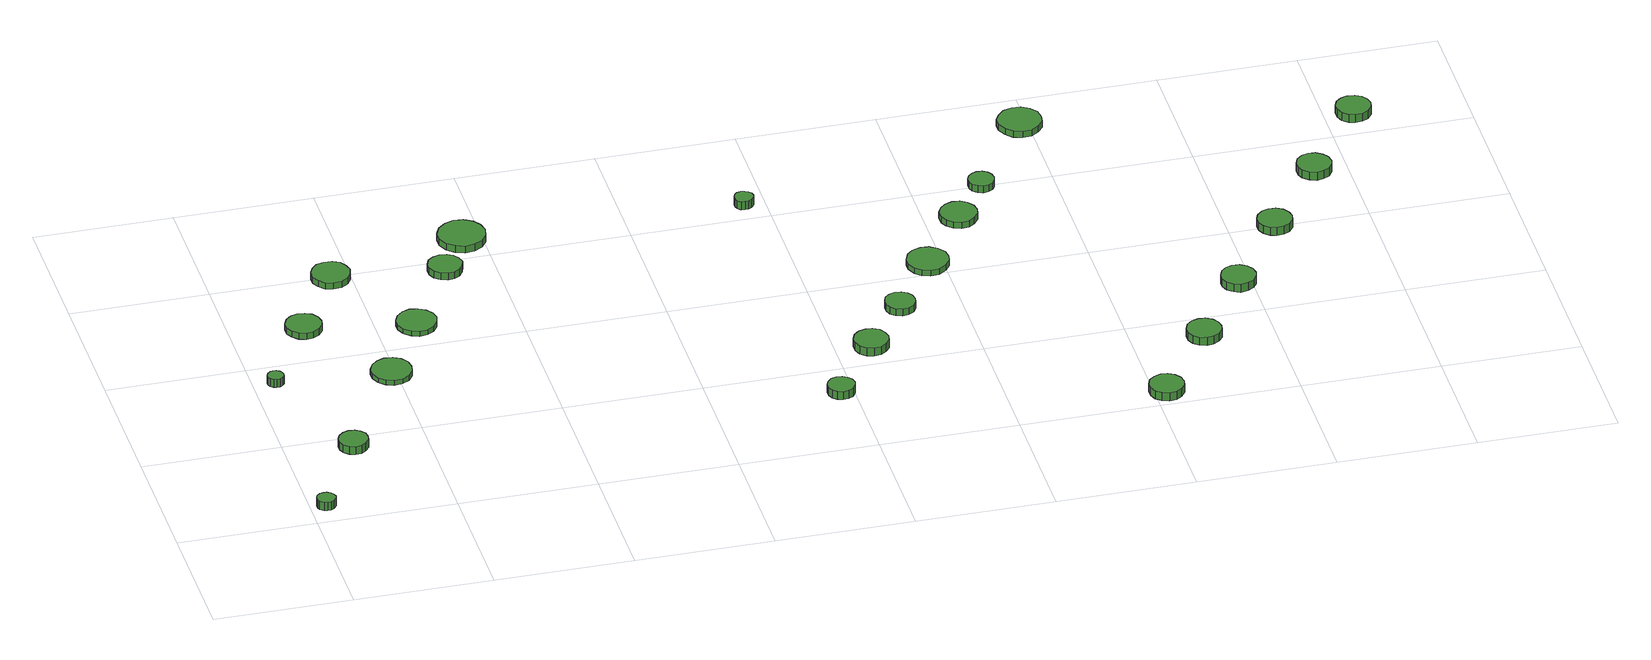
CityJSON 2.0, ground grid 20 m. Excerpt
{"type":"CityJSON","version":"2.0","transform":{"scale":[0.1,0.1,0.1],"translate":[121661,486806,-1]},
"CityObjects":{
"tree1":{"type":"SolitaryVegetationObject","attributes":{"function":"something"},"geometry":[{"type":"MultiSurface","lod":"1","boundaries":[[[0,1,2,3,4,5,6,7,8,9,10,11,12,13,14]],[[15,16,17,18,19,20,21,22,23,24,25,26,27,28,29]],[[0,29,28,1]],[[1,28,27,2]],[[2,27,26,3]],[[3,26,25,4]],[[4,25,24,5]],[[5,24,23,6]],[[6,23,22,7]],[[7,22,21,8]],[[8,21,20,9]],[[9,20,19,10]],[[10,19,18,11]],[[11,18,17,12]],[[12,17,16,13]],[[13,16,15,14]],[[14,15,29,0]]]}]},
"tree2":{"type":"SolitaryVegetationObject","attributes":{"function":"something"},"geometry":[{"type":"MultiSurface","lod":"1","boundaries":[[[30,31,32,33,34,35,36,37,38,39,40,41,42,43,44]],[[45,46,47,48,49,50,51,52,53,54,55,56,57,58,59]],[[30,59,58,31]],[[31,58,57,32]],[[32,57,56,33]],[[33,56,55,34]],[[34,55,54,35]],[[35,54,53,36]],[[36,53,52,37]],[[37,52,51,38]],[[38,51,50,39]],[[39,50,49,40]],[[40,49,48,41]],[[41,48,47,42]],[[42,47,46,43]],[[43,46,45,44]],[[44,45,59,30]]]}]},
"tree3":{"type":"SolitaryVegetationObject","attributes":{"function":"something"},"geometry":[{"type":"MultiSurface","lod":"1","boundaries":[[[60,61,62,63,64,65,66,67,68,69,70,71,72,73,74]],[[75,76,77,78,79,80,81,82,83,84,85,86,87,88,89]],[[60,89,88,61]],[[61,88,87,62]],[[62,87,86,63]],[[63,86,85,64]],[[64,85,84,65]],[[65,84,83,66]],[[66,83,82,67]],[[67,82,81,68]],[[68,81,80,69]],[[69,80,79,70]],[[70,79,78,71]],[[71,78,77,72]],[[72,77,76,73]],[[73,76,75,74]],[[74,75,89,60]]]}]},
"tree4":{"type":"SolitaryVegetationObject","attributes":{"function":"something"},"geometry":[{"type":"MultiSurface","lod":"1","boundaries":[[[90,91,92,93,94,95,96,97,98,99,100,101,102,103,104]],[[105,106,107,108,109,110,111,112,113,114,115,116,117,118,119]],[[90,119,118,91]],[[91,118,117,92]],[[92,117,116,93]],[[93,116,115,94]],[[94,115,114,95]],[[95,114,113,96]],[[96,113,112,97]],[[97,112,111,98]],[[98,111,110,99]],[[99,110,109,100]],[[100,109,108,101]],[[101,108,107,102]],[[102,107,106,103]],[[103,106,105,104]],[[104,105,119,90]]]}]},
"tree5":{"type":"SolitaryVegetationObject","attributes":{"function":"something"},"geometry":[{"type":"MultiSurface","lod":"1","boundaries":[[[120,121,122,123,124,125,126,127,128,129,130,131,132,133,134]],[[135,136,137,138,139,140,141,142,143,144,145,146,147,148,149]],[[120,149,148,121]],[[121,148,147,122]],[[122,147,146,123]],[[123,146,145,124]],[[124,145,144,125]],[[125,144,143,126]],[[126,143,142,127]],[[127,142,141,128]],[[128,141,140,129]],[[129,140,139,130]],[[130,139,138,131]],[[131,138,137,132]],[[132,137,136,133]],[[133,136,135,134]],[[134,135,149,120]]]}]},
"tree6":{"type":"SolitaryVegetationObject","attributes":{"function":"something"},"geometry":[{"type":"MultiSurface","lod":"1","boundaries":[[[150,151,152,153,154,155,156,157,158,159,160,161,162,163,164]],[[165,166,167,168,169,170,171,172,173,174,175,176,177,178,179]],[[150,179,178,151]],[[151,178,177,152]],[[152,177,176,153]],[[153,176,175,154]],[[154,175,174,155]],[[155,174,173,156]],[[156,173,172,157]],[[157,172,171,158]],[[158,171,170,159]],[[159,170,169,160]],[[160,169,168,161]],[[161,168,167,162]],[[162,167,166,163]],[[163,166,165,164]],[[164,165,179,150]]]}]},
"tree7":{"type":"SolitaryVegetationObject","attributes":{"function":"something"},"geometry":[{"type":"MultiSurface","lod":"1","boundaries":[[[180,181,182,183,184,185,186,187,188,189,190,191,192,193,194]],[[195,196,197,198,199,200,201,202,203,204,205,206,207,208,209]],[[180,209,208,181]],[[181,208,207,182]],[[182,207,206,183]],[[183,206,205,184]],[[184,205,204,185]],[[185,204,203,186]],[[186,203,202,187]],[[187,202,201,188]],[[188,201,200,189]],[[189,200,199,190]],[[190,199,198,191]],[[191,198,197,192]],[[192,197,196,193]],[[193,196,195,194]],[[194,195,209,180]]]}]},
"tree8":{"type":"SolitaryVegetationObject","attributes":{"function":"something"},"geometry":[{"type":"MultiSurface","lod":"1","boundaries":[[[210,211,212,213,214,215,216,217,218,219,220,221,222,223,224]],[[225,226,227,228,229,230,231,232,233,234,235,236,237,238,239]],[[210,239,238,211]],[[211,238,237,212]],[[212,237,236,213]],[[213,236,235,214]],[[214,235,234,215]],[[215,234,233,216]],[[216,233,232,217]],[[217,232,231,218]],[[218,231,230,219]],[[219,230,229,220]],[[220,229,228,221]],[[221,228,227,222]],[[222,227,226,223]],[[223,226,225,224]],[[224,225,239,210]]]}]},
"tree9":{"type":"SolitaryVegetationObject","attributes":{"function":"something"},"geometry":[{"type":"MultiSurface","lod":"1","boundaries":[[[240,241,242,243,244,245,246,247,248,249,250,251,252,253,254]],[[255,256,257,258,259,260,261,262,263,264,265,266,267,268,269]],[[240,269,268,241]],[[241,268,267,242]],[[242,267,266,243]],[[243,266,265,244]],[[244,265,264,245]],[[245,264,263,246]],[[246,263,262,247]],[[247,262,261,248]],[[248,261,260,249]],[[249,260,259,250]],[[250,259,258,251]],[[251,258,257,252]],[[252,257,256,253]],[[253,256,255,254]],[[254,255,269,240]]]}]},
"tree10":{"type":"SolitaryVegetationObject","attributes":{"function":"something"},"geometry":[{"type":"MultiSurface","lod":"1","boundaries":[[[270,271,272,273,274,275,276,277,278,279,280,281,282,283,284]],[[285,286,287,288,289,290,291,292,293,294,295,296,297,298,299]],[[270,299,298,271]],[[271,298,297,272]],[[272,297,296,273]],[[273,296,295,274]],[[274,295,294,275]],[[275,294,293,276]],[[276,293,292,277]],[[277,292,291,278]],[[278,291,290,279]],[[279,290,289,280]],[[280,289,288,281]],[[281,288,287,282]],[[282,287,286,283]],[[283,286,285,284]],[[284,285,299,270]]]}]},
"tree11":{"type":"SolitaryVegetationObject","attributes":{"function":"something"},"geometry":[{"type":"MultiSurface","lod":"1","boundaries":[[[300,301,302,303,304,305,306,307,308,309,310,311,312,313,314]],[[315,316,317,318,319,320,321,322,323,324,325,326,327,328,329]],[[300,329,328,301]],[[301,328,327,302]],[[302,327,326,303]],[[303,326,325,304]],[[304,325,324,305]],[[305,324,323,306]],[[306,323,322,307]],[[307,322,321,308]],[[308,321,320,309]],[[309,320,319,310]],[[310,319,318,311]],[[311,318,317,312]],[[312,317,316,313]],[[313,316,315,314]],[[314,315,329,300]]]}]},
"tree12":{"type":"SolitaryVegetationObject","attributes":{"function":"something"},"geometry":[{"type":"MultiSurface","lod":"1","boundaries":[[[330,331,332,333,334,335,336,337,338,339,340,341,342,343,344]],[[345,346,347,348,349,350,351,352,353,354,355,356,357,358,359]],[[330,359,358,331]],[[331,358,357,332]],[[332,357,356,333]],[[333,356,355,334]],[[334,355,354,335]],[[335,354,353,336]],[[336,353,352,337]],[[337,352,351,338]],[[338,351,350,339]],[[339,350,349,340]],[[340,349,348,341]],[[341,348,347,342]],[[342,347,346,343]],[[343,346,345,344]],[[344,345,359,330]]]}]},
"tree13":{"type":"SolitaryVegetationObject","attributes":{"function":"something"},"geometry":[{"type":"MultiSurface","lod":"1","boundaries":[[[360,361,362,363,364,365,366,367,368,369,370,371,372,373,374]],[[375,376,377,378,379,380,381,382,383,384,385,386,387,388,389]],[[360,389,388,361]],[[361,388,387,362]],[[362,387,386,363]],[[363,386,385,364]],[[364,385,384,365]],[[365,384,383,366]],[[366,383,382,367]],[[367,382,381,368]],[[368,381,380,369]],[[369,380,379,370]],[[370,379,378,371]],[[371,378,377,372]],[[372,377,376,373]],[[373,376,375,374]],[[374,375,389,360]]]}]},
"tree14":{"type":"SolitaryVegetationObject","attributes":{"function":"something"},"geometry":[{"type":"MultiSurface","lod":"1","boundaries":[[[390,391,392,393,394,395,396,397,398,399,400,401,402,403,404]],[[405,406,407,408,409,410,411,412,413,414,415,416,417,418,419]],[[390,419,418,391]],[[391,418,417,392]],[[392,417,416,393]],[[393,416,415,394]],[[394,415,414,395]],[[395,414,413,396]],[[396,413,412,397]],[[397,412,411,398]],[[398,411,410,399]],[[399,410,409,400]],[[400,409,408,401]],[[401,408,407,402]],[[402,407,406,403]],[[403,406,405,404]],[[404,405,419,390]]]}]},
"tree15":{"type":"SolitaryVegetationObject","attributes":{"function":"something"},"geometry":[{"type":"MultiSurface","lod":"1","boundaries":[[[420,421,422,423,424,425,426,427,428,429,430,431,432,433,434]],[[435,436,437,438,439,440,441,442,443,444,445,446,447,448,449]],[[420,449,448,421]],[[421,448,447,422]],[[422,447,446,423]],[[423,446,445,424]],[[424,445,444,425]],[[425,444,443,426]],[[426,443,442,427]],[[427,442,441,428]],[[428,441,440,429]],[[429,440,439,430]],[[430,439,438,431]],[[431,438,437,432]],[[432,437,436,433]],[[433,436,435,434]],[[434,435,449,420]]]}]},
"tree16":{"type":"SolitaryVegetationObject","attributes":{"function":"something"},"geometry":[{"type":"MultiSurface","lod":"1","boundaries":[[[450,451,452,453,454,455,456,457,458,459,460,461,462,463,464]],[[465,466,467,468,469,470,471,472,473,474,475,476,477,478,479]],[[450,479,478,451]],[[451,478,477,452]],[[452,477,476,453]],[[453,476,475,454]],[[454,475,474,455]],[[455,474,473,456]],[[456,473,472,457]],[[457,472,471,458]],[[458,471,470,459]],[[459,470,469,460]],[[460,469,468,461]],[[461,468,467,462]],[[462,467,466,463]],[[463,466,465,464]],[[464,465,479,450]]]}]},
"tree17":{"type":"SolitaryVegetationObject","attributes":{"function":"something"},"geometry":[{"type":"MultiSurface","lod":"1","boundaries":[[[480,481,482,483,484,485,486,487,488,489,490,491,492,493,494]],[[495,496,497,498,499,500,501,502,503,504,505,506,507,508,509]],[[480,509,508,481]],[[481,508,507,482]],[[482,507,506,483]],[[483,506,505,484]],[[484,505,504,485]],[[485,504,503,486]],[[486,503,502,487]],[[487,502,501,488]],[[488,501,500,489]],[[489,500,499,490]],[[490,499,498,491]],[[491,498,497,492]],[[492,497,496,493]],[[493,496,495,494]],[[494,495,509,480]]]}]},
"tree18":{"type":"SolitaryVegetationObject","attributes":{"function":"something"},"geometry":[{"type":"MultiSurface","lod":"1","boundaries":[[[510,511,512,513,514,515,516,517,518,519,520,521,522,523,524]],[[525,526,527,528,529,530,531,532,533,534,535,536,537,538,539]],[[510,539,538,511]],[[511,538,537,512]],[[512,537,536,513]],[[513,536,535,514]],[[514,535,534,515]],[[515,534,533,516]],[[516,533,532,517]],[[517,532,531,518]],[[518,531,530,519]],[[519,530,529,520]],[[520,529,528,521]],[[521,528,527,522]],[[522,527,526,523]],[[523,526,525,524]],[[524,525,539,510]]]}]},
"tree19":{"type":"SolitaryVegetationObject","attributes":{"function":"something"},"geometry":[{"type":"MultiSurface","lod":"1","boundaries":[[[540,541,542,543,544,545,546,547,548,549,550,551,552,553,554]],[[555,556,557,558,559,560,561,562,563,564,565,566,567,568,569]],[[540,569,568,541]],[[541,568,567,542]],[[542,567,566,543]],[[543,566,565,544]],[[544,565,564,545]],[[545,564,563,546]],[[546,563,562,547]],[[547,562,561,548]],[[548,561,560,549]],[[549,560,559,550]],[[550,559,558,551]],[[551,558,557,552]],[[552,557,556,553]],[[553,556,555,554]],[[554,555,569,540]]]}]},
"tree20":{"type":"SolitaryVegetationObject","attributes":{"function":"something"},"geometry":[{"type":"MultiSurface","lod":"1","boundaries":[[[570,571,572,573,574,575,576,577,578,579,580,581,582,583,584]],[[585,586,587,588,589,590,591,592,593,594,595,596,597,598,599]],[[570,599,598,571]],[[571,598,597,572]],[[572,597,596,573]],[[573,596,595,574]],[[574,595,594,575]],[[575,594,593,576]],[[576,593,592,577]],[[577,592,591,578]],[[578,591,590,579]],[[579,590,589,580]],[[580,589,588,581]],[[581,588,587,582]],[[582,587,586,583]],[[583,586,585,584]],[[584,585,599,570]]]}]},
"tree21":{"type":"SolitaryVegetationObject","attributes":{"function":"something"},"geometry":[{"type":"MultiSurface","lod":"1","boundaries":[[[600,601,602,603,604,605,606,607,608,609,610,611,612,613,614]],[[615,616,617,618,619,620,621,622,623,624,625,626,627,628,629]],[[600,629,628,601]],[[601,628,627,602]],[[602,627,626,603]],[[603,626,625,604]],[[604,625,624,605]],[[605,624,623,606]],[[606,623,622,607]],[[607,622,621,608]],[[608,621,620,609]],[[609,620,619,610]],[[610,619,618,611]],[[611,618,617,612]],[[612,617,616,613]],[[613,616,615,614]],[[614,615,629,600]]]}]},
"tree22":{"type":"SolitaryVegetationObject","attributes":{"function":"something"},"geometry":[{"type":"MultiSurface","lod":"1","boundaries":[[[630,631,632,633,634,635,636,637,638,639,640,641,642,643,644]],[[645,646,647,648,649,650,651,652,653,654,655,656,657,658,659]],[[630,659,658,631]],[[631,658,657,632]],[[632,657,656,633]],[[633,656,655,634]],[[634,655,654,635]],[[635,654,653,636]],[[636,653,652,637]],[[637,652,651,638]],[[638,651,650,639]],[[639,650,649,640]],[[640,649,648,641]],[[641,648,647,642]],[[642,647,646,643]],[[643,646,645,644]],[[644,645,659,630]]]}]},
"tree23":{"type":"SolitaryVegetationObject","attributes":{"function":"something"},"geometry":[{"type":"MultiSurface","lod":"1","boundaries":[[[660,661,662,663,664,665,666,667,668,669,670,671,672,673,674]],[[675,676,677,678,679,680,681,682,683,684,685,686,687,688,689]],[[660,689,688,661]],[[661,688,687,662]],[[662,687,686,663]],[[663,686,685,664]],[[664,685,684,665]],[[665,684,683,666]],[[666,683,682,667]],[[667,682,681,668]],[[668,681,680,669]],[[669,680,679,670]],[[670,679,678,671]],[[671,678,677,672]],[[672,677,676,673]],[[673,676,675,674]],[[674,675,689,660]]]}]}
},
"vertices":[
[35,34,24],[34,39,24],[30,44,24],[25,47,24],[20,47,24],[15,46,24],[10,42,24],[8,37,24],[8,31,24],[10,26,24],[15,22,24],[20,21,24],[25,21,24],[30,24,24],[34,29,24],[34,29,11],[30,24,11],[25,21,11],[20,21,11],[15,22,11],[10,26,11],[8,31,11],[8,37,11],[10,42,11],[15,46,11],[20,47,11],[25,47,11],[30,44,11],[34,39,11],[35,34,11],
[44,358,20],[43,362,20],[40,366,20],[36,369,20],[31,369,20],[27,368,20],[23,364,20],[21,360,20],[21,355,20],[23,351,20],[27,348,20],[31,346,20],[36,347,20],[40,349,20],[43,353,20],[43,353,7],[40,349,7],[36,347,7],[31,346,7],[27,348,7],[23,351,7],[21,355,7],[21,360,7],[23,364,7],[27,368,7],[31,369,7],[36,369,7],[40,366,7],[43,362,7],[44,358,7],
[115,168,25],[114,177,25],[108,184,25],[101,188,25],[92,189,25],[84,186,25],[77,180,25],[74,173,25],[74,164,25],[77,156,25],[84,150,25],[92,147,25],[101,148,25],[108,153,25],[114,160,25],[114,160,12],[108,153,12],[101,148,12],[92,147,12],[84,150,12],[77,156,12],[74,164,12],[74,173,12],[77,180,12],[84,186,12],[92,189,12],[101,188,12],[108,184,12],[114,177,12],[115,168,12],
[129,480,17],[127,490,17],[121,499,17],[111,504,17],[101,505,17],[91,502,17],[83,495,17],[78,485,17],[78,474,17],[83,465,17],[91,457,17],[101,454,17],[111,455,17],[121,461,17],[127,469,17],[127,469,7],[121,461,7],[111,455,7],[101,454,7],[91,457,7],[83,465,7],[78,474,7],[78,485,7],[83,495,7],[91,502,7],[101,505,7],[111,504,7],[121,499,7],[127,490,7],[129,480,7],
[221,339,16],[219,351,16],[212,361,16],[201,367,16],[189,368,16],[178,364,16],[169,356,16],[164,345,16],[164,333,16],[169,322,16],[178,314,16],[189,310,16],[201,311,16],[212,317,16],[219,327,16],[219,327,8],[212,317,8],[201,311,8],[189,310,8],[178,314,8],[169,322,8],[164,333,8],[164,345,8],[169,356,8],[178,364,8],[189,368,8],[201,367,8],[212,361,8],[219,351,8],[221,339,8],
[200,597,16],[197,608,16],[191,618,16],[181,623,16],[169,624,16],[158,621,16],[150,613,16],[145,603,16],[145,591,16],[150,581,16],[158,573,16],[169,570,16],[181,571,16],[191,577,16],[197,586,16],[197,586,6],[191,577,6],[181,571,6],[169,570,6],[158,573,6],[150,581,6],[145,591,6],[145,603,6],[150,613,6],[158,621,6],[169,624,6],[181,623,6],[191,618,6],[197,608,6],[200,597,6],
[286,452,15],[283,464,15],[276,473,15],[266,479,15],[254,481,15],[243,477,15],[234,469,15],[229,458,15],[229,446,15],[234,435,15],[243,427,15],[254,423,15],[266,424,15],[276,430,15],[283,440,15],[283,440,7],[276,430,7],[266,424,7],[254,423,7],[243,427,7],[234,435,7],[229,446,7],[229,458,7],[234,469,7],[243,477,7],[254,481,7],[266,479,7],[276,473,7],[283,464,7],[286,452,7],
[355,577,17],[352,587,17],[346,595,17],[338,600,17],[328,601,17],[318,598,17],[310,592,17],[306,582,17],[306,572,17],[310,563,17],[318,556,17],[328,553,17],[338,554,17],[346,559,17],[352,567,17],[352,567,6],[346,559,6],[338,554,6],[328,553,6],[318,556,6],[310,563,6],[306,572,6],[306,582,6],[310,592,6],[318,598,6],[328,601,6],[338,600,6],[346,595,6],[352,587,6],[355,577,6],
[405,647,17],[402,661,17],[394,672,17],[382,679,17],[368,681,17],[355,676,17],[344,667,17],[338,654,17],[338,640,17],[344,627,17],[355,618,17],[368,613,17],[382,615,17],[394,622,17],[402,633,17],[402,633,6],[394,622,6],[382,615,6],[368,613,6],[355,618,6],[344,627,6],[338,640,6],[338,654,6],[344,667,6],[355,676,6],[368,681,6],[382,679,6],[394,672,6],[402,661,6],[405,647,6],
[798,127,30],[796,135,30],[791,141,30],[784,145,30],[776,146,30],[768,144,30],[762,138,30],[759,131,30],[759,123,30],[762,115,30],[768,110,30],[776,107,30],[784,108,30],[791,112,30],[796,119,30],[796,119,17],[791,112,17],[784,108,17],[776,107,17],[768,110,17],[762,115,17],[759,123,17],[759,131,17],[762,138,17],[768,144,17],[776,146,17],[784,145,17],[791,141,17],[796,135,17],[798,127,17],
[875,242,21],[873,252,21],[867,261,21],[858,266,21],[848,267,21],[838,264,21],[830,257,21],[826,247,21],[826,237,21],[830,227,21],[838,220,21],[848,217,21],[858,218,21],[867,224,21],[873,232,21],[873,232,8],[867,224,8],[858,218,8],[848,217,8],[838,220,8],[830,227,8],[826,237,8],[826,247,8],[830,257,8],[838,264,8],[848,267,8],[858,266,8],[867,261,8],[873,252,8],[875,242,8],
[783,632,22],[782,638,22],[778,642,22],[773,645,22],[768,646,22],[762,644,22],[758,640,22],[756,635,22],[756,629,22],[758,624,22],[762,620,22],[768,619,22],[773,619,22],[778,622,22],[782,627,22],[782,627,9],[778,622,9],[773,619,9],[768,619,9],[762,620,9],[758,624,9],[756,629,9],[756,635,9],[758,640,9],[762,644,9],[768,646,9],[773,645,9],[778,642,9],[782,638,9],[783,632,9],
[936,331,17],[934,340,17],[929,347,17],[921,352,17],[912,353,17],[903,350,17],[896,344,17],[893,335,17],[893,326,17],[896,318,17],[903,312,17],[912,309,17],[921,310,17],[929,314,17],[934,322,17],[934,322,6],[929,314,6],[921,310,6],[912,309,6],[903,312,6],[896,318,6],[893,326,6],[893,335,6],[896,344,6],[903,350,6],[912,353,6],[921,352,6],[929,347,6],[934,340,6],[936,331,6],
[1008,427,15],[1006,439,15],[998,449,15],[987,456,15],[975,457,15],[963,453,15],[954,445,15],[949,433,15],[949,421,15],[954,409,15],[963,401,15],[975,397,15],[987,398,15],[998,405,15],[1006,415,15],[1006,415,6],[998,405,6],[987,398,6],[975,397,6],[963,401,6],[954,409,6],[949,421,6],[949,433,6],[954,445,6],[963,453,6],[975,457,6],[987,456,6],[998,449,6],[1006,439,6],[1008,427,6],
[1075,530,16],[1073,541,16],[1066,550,16],[1057,556,16],[1046,557,16],[1035,553,16],[1027,546,16],[1022,536,16],[1022,524,16],[1027,514,16],[1035,507,16],[1046,503,16],[1057,504,16],[1066,510,16],[1073,519,16],[1073,519,6],[1066,510,6],[1057,504,6],[1046,503,6],[1035,507,6],[1027,514,6],[1022,524,6],[1022,536,6],[1027,546,6],[1035,553,6],[1046,557,6],[1057,556,6],[1066,550,6],[1073,541,6],[1075,530,6],
[1240,26,24],[1238,36,24],[1232,44,24],[1223,50,24],[1213,51,24],[1203,47,24],[1195,41,24],[1191,31,24],[1191,21,24],[1195,11,24],[1203,5,24],[1213,1,24],[1223,2,24],[1232,8,24],[1238,16,24],[1238,16,11],[1232,8,11],[1223,2,11],[1213,1,11],[1203,5,11],[1195,11,11],[1191,21,11],[1191,31,11],[1195,41,11],[1203,47,11],[1213,51,11],[1223,50,11],[1232,44,11],[1238,36,11],[1240,26,11],
[1118,602,17],[1116,610,17],[1112,616,17],[1105,620,17],[1097,621,17],[1090,618,17],[1084,613,17],[1081,606,17],[1081,598,17],[1084,591,17],[1090,586,17],[1097,583,17],[1105,584,17],[1112,588,17],[1116,594,17],[1116,594,6],[1112,588,6],[1105,584,6],[1097,583,6],[1090,586,6],[1084,591,6],[1081,598,6],[1081,606,6],[1084,613,6],[1090,618,6],[1097,621,6],[1105,620,6],[1112,616,6],[1116,610,6],[1118,602,6],
[1326,153,21],[1324,163,21],[1318,172,21],[1309,177,21],[1299,178,21],[1289,175,21],[1281,168,21],[1277,158,21],[1277,148,21],[1281,139,21],[1289,132,21],[1299,129,21],[1309,130,21],[1318,135,21],[1324,143,21],[1324,143,8],[1318,135,8],[1309,130,8],[1299,129,8],[1289,132,8],[1281,139,8],[1277,148,8],[1277,158,8],[1281,168,8],[1289,175,8],[1299,178,8],[1309,177,8],[1318,172,8],[1324,163,8],[1326,153,8],
[1219,736,16],[1217,749,16],[1209,759,16],[1198,766,16],[1185,767,16],[1172,763,16],[1163,754,16],[1157,743,16],[1157,730,16],[1163,718,16],[1172,709,16],[1185,705,16],[1198,706,16],[1209,713,16],[1217,723,16],[1217,723,6],[1209,713,6],[1198,706,6],[1185,705,6],[1172,709,6],[1163,718,6],[1157,730,6],[1157,743,6],[1163,754,6],[1172,763,6],[1185,767,6],[1198,766,6],[1209,759,6],[1217,749,6],[1219,736,6],
[1406,274,20],[1404,284,20],[1398,292,20],[1389,298,20],[1378,299,20],[1369,296,20],[1361,289,20],[1357,279,20],[1357,269,20],[1361,260,20],[1369,253,20],[1378,249,20],[1389,251,20],[1398,256,20],[1404,264,20],[1404,264,7],[1398,256,7],[1389,251,7],[1378,249,7],[1369,253,7],[1361,260,7],[1357,269,7],[1357,279,7],[1361,289,7],[1369,296,7],[1378,299,7],[1389,298,7],[1398,292,7],[1404,284,7],[1406,274,7],
[1490,400,20],[1488,410,20],[1482,419,20],[1473,424,20],[1462,425,20],[1453,422,20],[1445,415,20],[1441,406,20],[1441,395,20],[1445,386,20],[1453,379,20],[1462,376,20],[1473,377,20],[1482,382,20],[1488,390,20],[1488,390,7],[1482,382,7],[1473,377,7],[1462,376,7],[1453,379,7],[1445,386,7],[1441,395,7],[1441,406,7],[1445,415,7],[1453,422,7],[1462,425,7],[1473,424,7],[1482,419,7],[1488,410,7],[1490,400,7],
[1577,521,21],[1575,531,21],[1569,539,21],[1560,545,21],[1550,546,21],[1540,543,21],[1532,536,21],[1528,526,21],[1528,516,21],[1532,507,21],[1540,500,21],[1550,496,21],[1560,498,21],[1569,503,21],[1575,511,21],[1575,511,8],[1569,503,8],[1560,498,8],[1550,496,8],[1540,500,8],[1532,507,8],[1528,516,8],[1528,526,8],[1532,536,8],[1540,543,8],[1550,546,8],[1560,545,8],[1569,539,8],[1575,531,8],[1577,521,8],
[1666,651,20],[1664,661,20],[1658,669,20],[1649,674,20],[1638,675,20],[1629,672,20],[1621,665,20],[1617,656,20],[1617,646,20],[1621,636,20],[1629,629,20],[1638,626,20],[1649,627,20],[1658,632,20],[1664,641,20],[1664,641,7],[1658,632,7],[1649,627,7],[1638,626,7],[1629,629,7],[1621,636,7],[1617,646,7],[1617,656,7],[1621,665,7],[1629,672,7],[1638,675,7],[1649,674,7],[1658,669,7],[1664,661,7],[1666,651,7]
]}
